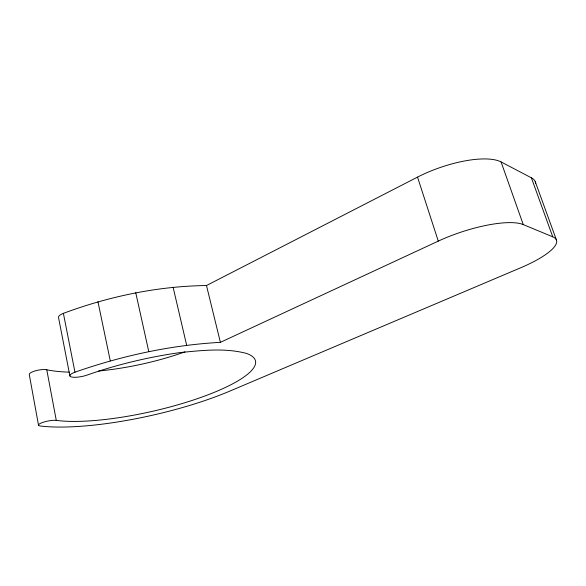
<?xml version="1.0" encoding="UTF-8"?>
<svg xmlns="http://www.w3.org/2000/svg" width="586" height="586" viewBox="0 0 586 586"><rect width="100%" height="100%" fill="white"/><g stroke="black" fill="none" stroke-linecap="round" stroke-linejoin="round"><path stroke-width="0.88" d="M69.902 375.919L58.527 317.509A11.398 3.611 -10.9 0 1 63.391 313.342C109.157 296.34 157.597 286.188 206.492 285.529L417.532 177.111A62.783 21.191 -19.2 0 1 501.081 161.934L531.385 177.807A59.406 18.598 -19.4 0 1 535.655 183.272M220.387 342.341L438.277 241.117A64.057 17.741 -18.3 0 1 523.254 224.585L552.759 236.825A60.541 15.536 -18.4 0 1 520.939 267.663L229.771 391.133A133.403 31.519 -12.7 0 1 40.309 426A9.962 2.168 -11.5 0 1 42.602 422.469A9.962 2.168 -11.5 0 1 56.278 420.382A112.556 26.531 -12.7 0 0 200.016 397.748A112.556 26.531 -12.7 0 0 246.501 353.424C224.738 347.703 202.06 350.443 179.997 352.574C148.529 357.072 117.508 364.404 87.497 374.937A11.61 3.011 -11.5 0 1 71.756 377.04A11.61 3.011 -11.5 0 1 74.957 372.183C121.815 355.805 170.768 345.11 220.387 342.341L206.492 285.529M535.252 181.667L556.407 239.945M531.385 177.807L552.759 236.825M501.081 161.934L523.254 224.585M417.532 177.111L438.277 241.117M173.09 287.184L186.656 345.22M135.747 292.714L148.763 351.549M97.957 301.724L110.278 360.837M63.391 313.342L74.957 372.183M38.515 425.275L29.3 374.659A9.808 2.608 -10.8 0 1 35.475 370.799A9.808 2.608 -10.8 0 1 46.77 369.759L56.278 420.382M184.942 351.878A110.703 31.915 -12.3 0 1 98.712 370.997M69.265 372.139A110.703 31.915 -12.3 0 1 46.77 369.759"/></g></svg>
